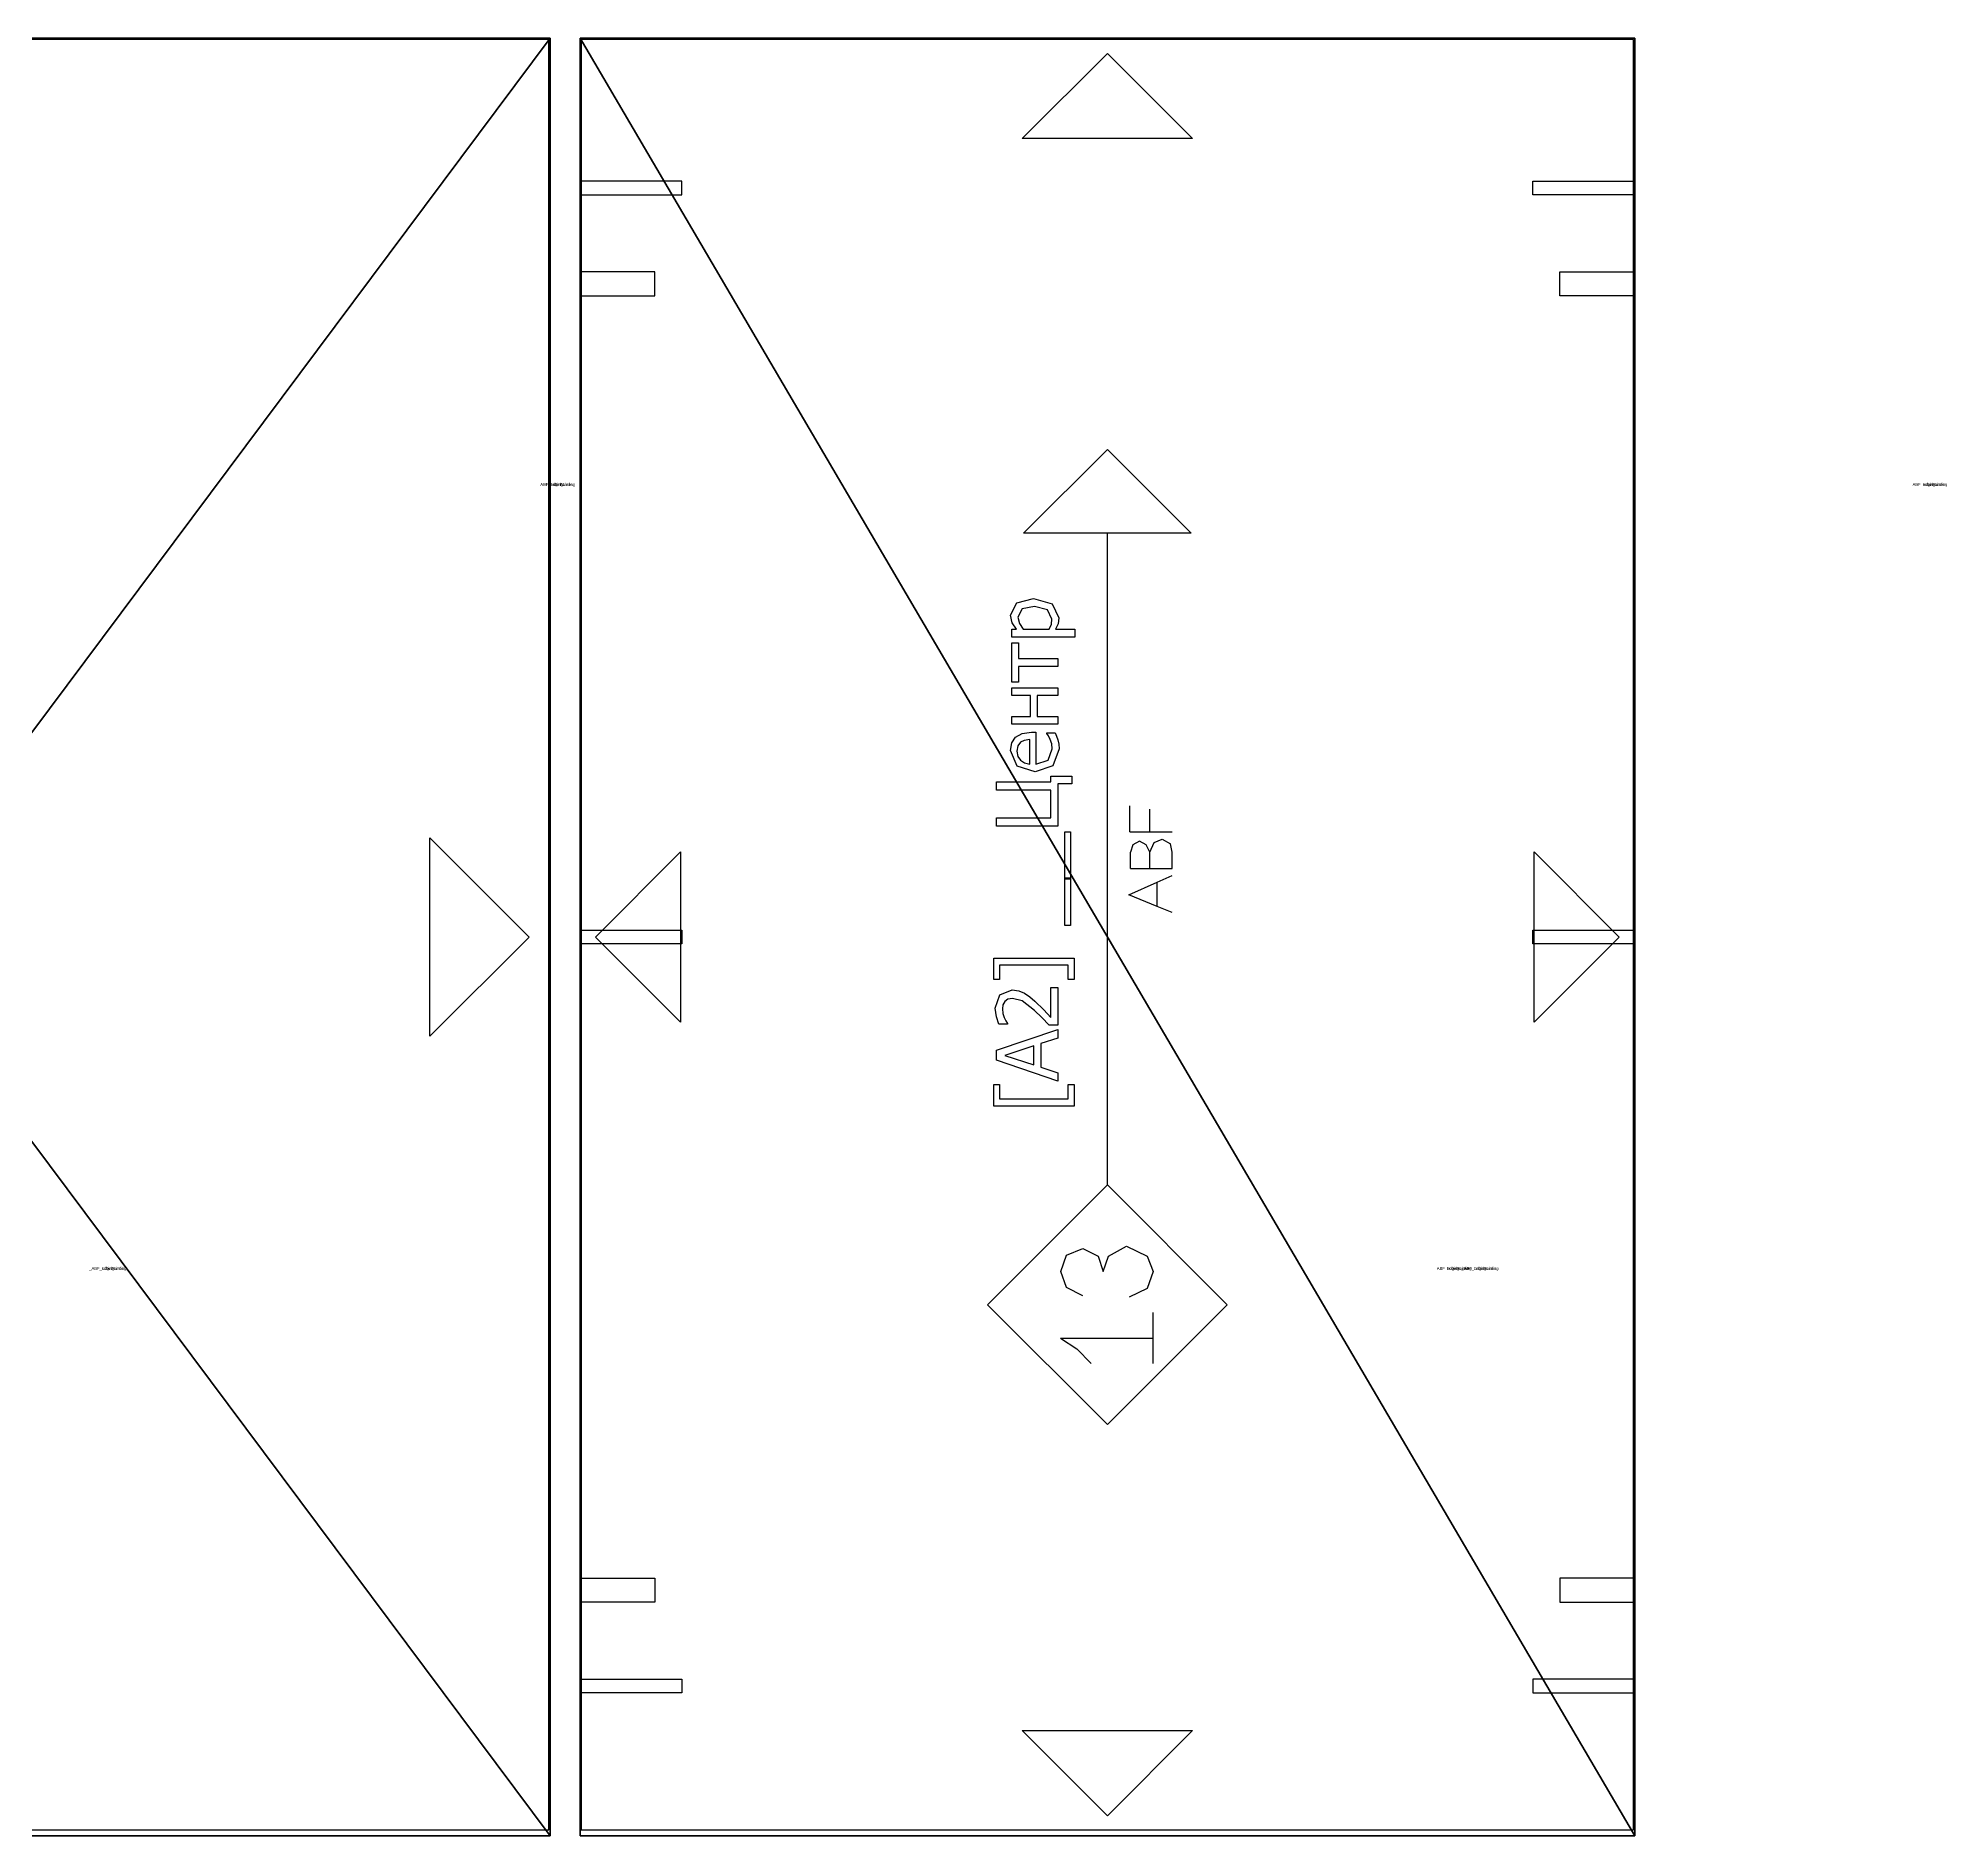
# Model space of a CAD drawing. Header units: millimetres. Extents: x -45532 to 18, y -11338 to 4436.
# Drawn here: x -13095 to -12458, y 0 to 600 of the extents above; entities that cross this region are included whole.
import ezdxf

# ---------------------------------------------------------------- set-up
doc = ezdxf.new("R2010")
doc.units = ezdxf.units.MM
doc.header["$LTSCALE"] = 25.4
doc.layers.get('0').update_dxf_attribs({"true_color": 0xffffff})
for name, color, linetype, true_color in [('ABF_cuttingLines', 134, 'Continuous', 0x009987), ('ABF_edgeBanding', 252, 'Continuous', 0x777799), ('ABF_Label', 190, 'Continuous', 0x9900ff), ('DSIDE-4.5', 190, 'Continuous', 0x9900ff), ('DSIDE-8', 22, 'Continuous', 0xcc4400), ('Dside4.5', 134, 'Continuous', 0x009987)]:
    doc.layers.add(name, color=color, linetype=linetype, true_color=true_color)

# ---------------------------------------------------------------- blocks, each defined once
blk = doc.blocks.new('Group356#1')
at = {"layer": 'DSIDE-4.5', "color": 0, "extrusion": (0, 1, -4.99939e-16)}
blk.add_circle((0, -9), 2.25, dxfattribs=at)
at = {"layer": 'DSIDE-8', "color": 0, "extrusion": (0, 1, -4.99939e-16)}
blk.add_circle((-32, -9), 4, dxfattribs=at)
blk = doc.blocks.new('Group357#1')
at = {"layer": 'DSIDE-4.5', "color": 0}
blk.add_polyline3d([(2.25, 0, 0), (2.25, 34, 0), (-2.25, 34, 0), (-2.25, 0, 0), (2.25, 0, 0)], close=True, dxfattribs=at)
at = {"layer": 'DSIDE-8', "color": 0}
blk.add_polyline3d([(36, 0, 0), (36, 25, 0), (28, 25, 0), (28, 0, 0), (36, 0, 0)], close=True, dxfattribs=at)
blk = doc.blocks.new('Group360#1')
at = {"layer": 'DSIDE-4.5', "color": 0, "extrusion": (0, 1, -4.99939e-16)}
blk.add_circle((0, -9), 2.25, dxfattribs=at)
at = {"layer": 'DSIDE-8', "color": 0, "extrusion": (0, 1, -4.99939e-16)}
blk.add_circle((32, -9), 4, dxfattribs=at)
blk = doc.blocks.new('Group361#1')
at = {"layer": 'DSIDE-4.5', "color": 0}
blk.add_polyline3d([(-2.25, 0, 0), (-2.25, 34, 0), (2.25, 34, 0), (2.25, 0, 0), (-2.25, 0, 0)], close=True, dxfattribs=at)
at = {"layer": 'DSIDE-8', "color": 0}
blk.add_polyline3d([(-36, 0, 0), (-36, 25, 0), (-28, 25, 0), (-28, 0, 0), (-36, 0, 0)], close=True, dxfattribs=at)
blk = doc.blocks.new('Group364#1')
at = {"layer": 'DSIDE-4.5', "color": 0, "extrusion": (0, -1, 4.99939e-16)}
blk.add_circle((0, -9), 2.25, dxfattribs=at)
at = {"layer": 'DSIDE-8', "color": 0, "extrusion": (0, -1, 4.99939e-16)}
blk.add_circle((32, -9), 4, dxfattribs=at)
blk = doc.blocks.new('Group365#1')
at = {"layer": 'DSIDE-4.5', "color": 0}
blk.add_polyline3d([(2.25, 0, 0), (2.25, -34, 0), (-2.25, -34, 0), (-2.25, 0, 0), (2.25, 0, 0)], close=True, dxfattribs=at)
at = {"layer": 'DSIDE-8', "color": 0}
blk.add_polyline3d([(36, 0, 0), (36, -25, 0), (28, -25, 0), (28, 0, 0), (36, 0, 0)], close=True, dxfattribs=at)
blk = doc.blocks.new('Group368#1')
at = {"layer": 'DSIDE-4.5', "color": 0, "extrusion": (0, -1, 4.99939e-16)}
blk.add_circle((0, -9), 2.25, dxfattribs=at)
at = {"layer": 'DSIDE-8', "color": 0, "extrusion": (0, -1, 4.99939e-16)}
blk.add_circle((-32, -9), 4, dxfattribs=at)
blk = doc.blocks.new('Group369#1')
at = {"layer": 'DSIDE-4.5', "color": 0}
blk.add_polyline3d([(-2.25, 0, 0), (-2.25, -34, 0), (2.25, -34, 0), (2.25, 0, 0), (-2.25, 0, 0)], close=True, dxfattribs=at)
at = {"layer": 'DSIDE-8', "color": 0}
blk.add_polyline3d([(-36, 0, 0), (-36, -25, 0), (-28, -25, 0), (-28, 0, 0), (-36, 0, 0)], close=True, dxfattribs=at)
blk = doc.blocks.new('Group367#2')
at = {"layer": 'Dside4.5', "color": 0, "extrusion": (0, -1, 0)}
blk.add_circle((0, -9), 2.25, dxfattribs=at)
blk = doc.blocks.new('Group368#2')
at = {"layer": 'Dside4.5', "color": 0}
blk.add_polyline3d([(-2.25, 0, 0), (-2.25, 34, 0), (2.25, 34, 0), (2.25, 0, 0), (-2.25, 0, 0)], close=True, dxfattribs=at)
blk = doc.blocks.new('Group370#1')
at = {"layer": 'Dside4.5', "color": 0, "extrusion": (0, 1, 0)}
blk.add_circle((0, -9), 2.25, dxfattribs=at)
blk = doc.blocks.new('Group371#1')
at = {"layer": 'Dside4.5', "color": 0}
blk.add_polyline3d([(2.25, 0, 0), (2.25, -34, 0), (-2.25, -34, 0), (-2.25, 0, 0), (2.25, 0, 0)], close=True, dxfattribs=at)
blk = doc.blocks.new('Group1127#1')
at = {"layer": 'ABF_Label', "color": 0}
for p, q in [((-35.84, 7.03), (-35.84, 24.09)), ((-35.84, 24.09), (-31.29, 24.09)), ((-31.29, 22.84), (-34.31, 22.84)), ((-34.31, 22.84), (-34.31, 8.29)), ((-31.29, 24.09), (-31.29, 22.84)), ((-30.52, 10.47), (-26.12, 23.51)), ((-25.1, 21.74), (-27.1, 15.59)), ((-26.12, 23.51), (-23.99, 23.51)), ((-23.08, 15.59), (-25.1, 21.74)), ((-23.99, 23.51), (-19.59, 10.47)), ((-18.45, 22.99), (-16.94, 23.52)), ((-18.45, 21.13), (-18.45, 22.99)), ((-18.35, 21.13), (-18.45, 21.13)), ((-17.8, 21.49), (-18.35, 21.13)), ((-17.09, 21.85), (-17.8, 21.49)), ((-16.18, 22.15), (-17.09, 21.85)), ((-16.94, 23.52), (-15.1, 23.78)), ((-15.24, 22.26), (-16.18, 22.15)), ((-14.35, 22.13), (-15.24, 22.26)), ((-15.1, 23.78), (-12.25, 22.81)), ((-13.64, 21.74), (-14.35, 22.13)), ((-13.17, 21.06), (-13.64, 21.74)), ((-13, 20.1), (-13.17, 21.06)), ((-12.25, 22.81), (-11.22, 20.19)), ((-9.03, 22.84), (-9.03, 24.09)), ((-9.03, 24.09), (-4.47, 24.09)), ((-6, 22.84), (-9.03, 22.84)), ((-6, 8.29), (-6, 22.84)), ((-4.47, 24.09), (-4.47, 7.03)), ((23.49, 10.47), (23.49, 23.51)), ((23.49, 23.51), (25.23, 23.51)), ((25.23, 23.51), (25.23, 11.99)), ((31.14, 11.99), (31.14, 23.51)), ((31.14, 23.51), (32.88, 23.51)), ((32.88, 23.51), (32.88, 11.99)), ((36.23, 19.11), (39.51, 20.52)), ((39.51, 20.52), (41.12, 20.26)), ((41.12, 20.26), (42.34, 19.44)), ((45.09, 10.47), (45.09, 20.25)), ((45.09, 20.25), (46.74, 20.25)), ((46.74, 20.25), (46.74, 16.29)), ((51.17, 16.29), (51.17, 20.25)), ((51.17, 20.25), (52.82, 20.25)), ((52.82, 20.25), (52.82, 10.47)), ((54.04, 18.8), (54.04, 20.25)), ((54.04, 20.25), (62.34, 20.25)), ((62.34, 20.25), (62.34, 18.8)), ((63.57, 6.86), (63.57, 20.25)), ((63.57, 20.25), (65.21, 20.25)), ((65.21, 20.25), (65.21, 19.23)), ((66.57, 20.15), (68.21, 20.52)), ((68.21, 20.52), (70.83, 19.19)), ((-15.58, 15.44), (-13.55, 18.06)), ((-12.67, 16.45), (-13.63, 15.35)), ((-13.55, 18.06), (-13, 20.1)), ((-11.89, 17.58), (-12.67, 16.45)), ((-11.39, 18.78), (-11.89, 17.58)), ((-11.22, 20.19), (-11.39, 18.78)), ((34.98, 15.3), (36.23, 19.11)), ((36.9, 17.54), (36.65, 16.45)), ((36.65, 16.45), (41.83, 16.45)), ((37.46, 18.39), (36.9, 17.54)), ((38.29, 18.97), (37.46, 18.39)), ((39.41, 19.16), (38.29, 18.97)), ((40.53, 18.97), (39.41, 19.16)), ((41.27, 18.41), (40.53, 18.97)), ((41.67, 17.6), (41.27, 18.41)), ((41.83, 16.45), (41.67, 17.6)), ((42.34, 19.44), (43.15, 18.06)), ((43.15, 18.06), (43.43, 16.08)), ((46.74, 16.29), (51.17, 16.29)), ((57.36, 18.8), (54.04, 18.8)), ((57.36, 10.47), (57.36, 18.8)), ((62.34, 18.8), (59.01, 18.8)), ((59.01, 18.8), (59.01, 10.47)), ((65.21, 19.23), (66.57, 20.15)), ((66.45, 18.64), (65.21, 17.84)), ((65.21, 17.84), (65.21, 12.3)), ((67.8, 18.95), (66.45, 18.64)), ((69.54, 18.03), (67.8, 18.95)), ((70.07, 15.43), (69.54, 18.03)), ((70.83, 19.19), (71.77, 15.62)), ((-27.59, 14.11), (-28.77, 10.47)), ((-22.6, 14.11), (-27.59, 14.11)), ((-27.1, 15.59), (-23.08, 15.59)), ((-21.42, 10.47), (-22.6, 14.11)), ((-18.72, 12.3), (-17.08, 13.87)), ((-18.72, 10.47), (-18.72, 12.3)), ((-17.08, 13.87), (-15.58, 15.44)), ((-15.47, 13.49), (-17.08, 11.96)), ((-13.63, 15.35), (-15.47, 13.49)), ((36.27, 11.56), (34.98, 15.3)), ((43.43, 15.19), (36.65, 15.19)), ((36.65, 15.19), (37.51, 12.58)), ((37.51, 12.58), (39.88, 11.68)), ((41.89, 12.11), (42.64, 12.5)), ((42.64, 12.5), (43.15, 12.86)), ((43.15, 12.86), (43.25, 12.86)), ((43.25, 12.86), (43.25, 11.06)), ((43.43, 16.08), (43.43, 15.19)), ((51.17, 14.87), (46.74, 14.87)), ((46.74, 14.87), (46.74, 10.47)), ((51.17, 10.47), (51.17, 14.87)), ((65.21, 12.3), (66.32, 11.87)), ((67.38, 11.75), (69.36, 12.69)), ((69.36, 12.69), (70.07, 15.43)), ((71.77, 15.62), (70.6, 11.72)), ((-84.99, 9.9), (-87.28, 6.46)), ((-84.99, 9.9), (-84.99, -9.73)), ((-76.08, 5.19), (-74.27, 8.65)), ((-74.27, 8.65), (-70.89, 9.83)), ((-70.89, 9.83), (-67.45, 8.65)), ((-67.45, 8.65), (-66.04, 5.19)), ((-34.31, 8.29), (-31.29, 8.29)), ((-31.29, 8.29), (-31.29, 7.03)), ((-28.77, 10.47), (-30.52, 10.47)), ((-19.59, 10.47), (-21.42, 10.47)), ((-10.67, 10.47), (-18.72, 10.47)), ((-17.08, 11.96), (-10.67, 11.96)), ((-10.67, 11.96), (-10.67, 10.47)), ((-9.03, 7.03), (-9.03, 8.29)), ((-9.03, 8.29), (-6, 8.29)), ((2.45, 7.84), (2.45, 8.98)), ((2.45, 8.98), (12.24, 8.98)), ((12.24, 8.98), (12.52, 8.98)), ((12.24, 7.84), (12.24, 8.98)), ((12.24, 8.98), (22.31, 8.98)), ((12.52, 8.98), (12.52, 7.84)), ((22.31, 8.98), (22.31, 7.84)), ((32.46, 10.47), (23.49, 10.47)), ((25.23, 11.99), (31.14, 11.99)), ((32.46, 7.51), (32.46, 10.47)), ((32.88, 11.99), (34.11, 11.99)), ((34.11, 11.99), (34.11, 7.51)), ((39.9, 10.24), (36.27, 11.56)), ((39.88, 11.68), (40.95, 11.8)), ((40.89, 10.31), (39.9, 10.24)), ((41.76, 10.51), (40.89, 10.31)), ((40.95, 11.8), (41.89, 12.11)), ((42.53, 10.78), (41.76, 10.51)), ((43.25, 11.06), (42.53, 10.78)), ((46.74, 10.47), (45.09, 10.47)), ((52.82, 10.47), (51.17, 10.47)), ((59.01, 10.47), (57.36, 10.47)), ((66.36, 10.44), (65.21, 10.96)), ((65.21, 10.96), (65.21, 6.86)), ((66.32, 11.87), (67.38, 11.75)), ((67.65, 10.27), (66.36, 10.44)), ((70.6, 11.72), (67.65, 10.27)), ((-87.28, 6.46), (-90.38, 3.44)), ((-66.04, 5.19), (-67.62, 1.95)), ((-31.29, 7.03), (-35.84, 7.03)), ((-4.47, 7.03), (-9.03, 7.03)), ((12.24, 7.84), (2.45, 7.84)), ((12.52, 7.84), (12.24, 7.84)), ((22.31, 7.84), (12.24, 7.84)), ((34.11, 7.51), (32.46, 7.51)), ((65.21, 6.86), (63.57, 6.86)), ((-67.62, 1.95), (-70.89, 0.89)), ((-70.89, 0.89), (-67.62, -0.25)), ((-52.54, 0), (85.56, 0)), ((-67.62, -0.25), (-65.49, -4.03)), ((-65.49, -4.03), (-67.62, -8.44)), ((-74.53, -8.44), (-76.35, -4.63)), ((6.49, -10.57), (8.95, -4.58)), ((8.95, -4.58), (11.61, -10.57)), ((14.53, -4.88), (17.96, -4.88)), ((14.53, -4.88), (14.53, -8.98)), ((19.51, -5.38), (17.96, -4.88)), ((20.29, -6.84), (19.51, -5.38)), ((19.55, -8.25), (20.29, -6.84)), ((22.27, -4.79), (22.27, -8.97)), ((22.27, -4.79), (27.81, -4.79)), ((-90.38, -9.73), (-84.99, -9.73)), ((-84.99, -9.73), (-79.59, -9.73)), ((-70.89, -9.73), (-74.53, -8.44)), ((-67.62, -8.44), (-70.89, -9.73)), ((5.21, -13.72), (6.49, -10.57)), ((6.49, -10.57), (11.61, -10.57)), ((11.61, -10.57), (13.01, -13.72)), ((14.53, -8.98), (14.53, -13.72)), ((14.53, -8.98), (17.96, -8.98)), ((17.96, -8.98), (19.55, -8.25)), ((17.96, -8.98), (20.04, -9.9)), ((20.74, -11.59), (19.76, -13.36)), ((20.04, -9.9), (20.74, -11.59)), ((22.27, -8.97), (27.09, -8.97)), ((22.27, -8.97), (22.27, -13.72)), ((14.53, -13.72), (17.96, -13.72)), ((17.96, -13.72), (19.76, -13.36))]:
    blk.add_line(p, q, dxfattribs=at)
for points in [[(-52.54, 0, 0), (-77.94, -25.4, 0), (-103.34, 0, 0), (-77.94, 25.4, 0), (-52.54, 0, 0)], [(85.56, 17.78, 0), (103.34, 0, 0), (85.56, -17.78, 0), (85.56, 17.78, 0)]]:
    blk.add_polyline3d(points, close=True, dxfattribs=at)
blk = doc.blocks.new('Group1732#1')
at = {"layer": 'ABF_cuttingLines', "color": 0}
blk.add_polyline3d([(-18.4, 10878.86, 0), (-369.6, 10878.86, 0), (-369.6, 10281.26, 0), (-18.4, 10281.26, 0), (-18.4, 10878.86, 0)], close=True, dxfattribs=at)
blk = doc.blocks.new('Group1733#1')
at = {"layer": 'ABF_edgeBanding', "color": 0}
for points in [[(-194, 10874.13, 0), (-165.6, 10845.73, 0), (-222.4, 10845.73, 0), (-194, 10874.13, 0)], [(-364.87, 10579.26, 0), (-336.46, 10607.66, 0), (-336.46, 10550.86, 0), (-364.87, 10579.26, 0)], [(-23.13, 10579.26, 0), (-51.54, 10550.86, 0), (-51.54, 10607.66, 0), (-23.13, 10579.26, 0)], [(-194, 10285.99, 0), (-222.4, 10314.4, 0), (-165.6, 10314.4, 0), (-194, 10285.99, 0)]]:
    blk.add_polyline3d(points, close=True, dxfattribs=at)
blk = doc.blocks.new('_____#94')
at = {"color": 0}
for p, q in [((-370, 10879.26), (-370, 10279.26)), ((-18, 10879.26), (-370, 10879.26)), ((-18, 10879.26, 18), (-370, 10879.26, 18)), ((-370, 10879.26, 18), (-370, 10279.26, 18)), ((-18, 10879.26), (-370, 10879.26)), ((-370, 10879.26), (-370, 10879.26, 18)), ((-18, 10879.26, 18), (-370, 10879.26, 18)), ((-370, 10879.26), (-370, 10279.26)), ((-370, 10879.26, 18), (-370, 10279.26, 18)), ((-370, 10879.26), (-370, 10879.26, 18)), ((-18, 10279.26), (-18, 10879.26)), ((-18, 10279.26, 18), (-18, 10879.26, 18)), ((-18, 10279.26), (-18, 10879.26)), ((-18, 10879.26), (-18, 10879.26, 18)), ((-18, 10279.26, 18), (-18, 10879.26, 18)), ((-18, 10879.26), (-18, 10879.26, 18)), ((-370, 10279.26), (-18, 10279.26)), ((-370, 10279.26, 18), (-18, 10279.26, 18)), ((-370, 10279.26), (-370, 10279.26, 18)), ((-370, 10279.26), (-18, 10279.26)), ((-370, 10279.26, 18), (-18, 10279.26, 18)), ((-370, 10279.26), (-370, 10279.26, 18)), ((-18, 10279.26), (-18, 10279.26, 18)), ((-18, 10279.26), (-18, 10279.26, 18))]:
    blk.add_line(p, q, dxfattribs=at)
at = {"color": 0, "rotation": 90}
for name, p in [('Group368#1', (-370, 10829.26, 18)), ('Group369#1', (-370, 10829.26, 18)), ('Group361#1', (-18, 10829.26, 18)), ('Group360#1', (-18, 10829.26, 18)), ('Group370#1', (-370, 10579.26, 18)), ('Group371#1', (-370, 10579.26, 18)), ('Group368#2', (-18, 10579.26, 18)), ('Group367#2', (-18, 10579.26, 18)), ('Group364#1', (-370, 10329.26, 18)), ('Group365#1', (-370, 10329.26, 18)), ('Group357#1', (-18, 10329.26, 18)), ('Group356#1', (-18, 10329.26, 18))]:
    blk.add_blockref(name, p, dxfattribs=at)
at = {"layer": 'ABF_cuttingLines', "color": 0}
blk.add_blockref('Group1732#1', (0, 0, 18), dxfattribs=at)
at = {"layer": 'ABF_edgeBanding', "color": 0}
blk.add_blockref('Group1733#1', (0, 0, 18), dxfattribs=at)
at = {"layer": 'ABF_Label', "color": 0, "xscale": 1.574803149606299, "yscale": 1.574803149606299, "rotation": 90}
blk.add_blockref('Group1127#1', (-194, 10579.26, 18), dxfattribs=at)
at = {"color": 0}
mesh = blk.add_polyface(dxfattribs=at)
corners = [(-370, 10879.26), (-18, 10279.26), (-370, 10279.26), (-18, 10879.26)]
mesh.append_faces([[corners[k] for k in face] for face in [(0, 1, 2), (1, 0, 3)]], dxfattribs={"vtx0": -1, "color": 0})
at = {"color": 7, "true_color": 0xffffff}
mesh = blk.add_polyface(dxfattribs=at)
corners = [(-18, 10279.26, 18), (-370, 10879.26, 18), (-370, 10279.26, 18), (-18, 10879.26, 18)]
mesh.append_faces([[corners[k] for k in face] for face in [(0, 1, 2), (1, 0, 3)]], dxfattribs={"vtx0": -1, "color": 7})
at = {"color": 0}
mesh = blk.add_polyface(dxfattribs=at)
corners = [(-370, 10879.26, 18), (-18, 10879.26), (-370, 10879.26), (-18, 10879.26, 18)]
mesh.append_faces([[corners[k] for k in face] for face in [(0, 1, 2), (1, 0, 3)]], dxfattribs={"vtx0": -1, "color": 0})
mesh = blk.add_polyface(dxfattribs=at)
corners = [(-370, 10879.26, 18), (-370, 10279.26), (-370, 10279.26, 18), (-370, 10879.26)]
mesh.append_faces([[corners[k] for k in face] for face in [(0, 1, 2), (1, 0, 3)]], dxfattribs={"vtx0": -1, "color": 0})
mesh = blk.add_polyface(dxfattribs=at)
corners = [(-18, 10879.26), (-18, 10279.26, 18), (-18, 10279.26), (-18, 10879.26, 18)]
mesh.append_faces([[corners[k] for k in face] for face in [(0, 1, 2), (1, 0, 3)]], dxfattribs={"vtx0": -1, "color": 0})
mesh = blk.add_polyface(dxfattribs=at)
corners = [(-18, 10279.26, 18), (-370, 10279.26), (-18, 10279.26), (-370, 10279.26, 18)]
mesh.append_faces([[corners[k] for k in face] for face in [(0, 1, 2), (1, 0, 3)]], dxfattribs={"vtx0": -1, "color": 0})
blk = doc.blocks.new('Group1734#1')
at = {"layer": 'ABF_cuttingLines', "color": 0}
blk.add_polyline3d([(-3501.58, 410.72, 0), (-3948.78, 410.72, 0), (-3948.78, -186.88, 0), (-3501.58, -186.88, 0), (-3501.58, 410.72, 0)], close=True, dxfattribs=at)
blk = doc.blocks.new('Group1735#1')
at = {"layer": 'ABF_edgeBanding', "color": 0}
blk.add_polyline3d([(-3508.19, 111.12, 0), (-3541.28, 78.03, 0), (-3541.28, 144.21, 0), (-3508.19, 111.12, 0)], close=True, dxfattribs=at)
blk = doc.blocks.new('______#75')
at = {"color": 0}
for p, q in [((-3501.18, 411.12), (-3949.18, 411.12)), ((-3501.18, 411.12, 18), (-3949.18, 411.12, 18)), ((-3501.18, 411.12), (-3949.18, 411.12)), ((-3501.18, 411.12, 18), (-3949.18, 411.12, 18)), ((-3501.18, 411.12), (-3501.18, 411.12, 18)), ((-3501.18, -188.88, 18), (-3501.18, 411.12, 18)), ((-3501.18, -188.88), (-3501.18, 411.12)), ((-3501.18, -188.88), (-3501.18, 411.12)), ((-3501.18, -188.88, 18), (-3501.18, 411.12, 18)), ((-3501.18, 411.12), (-3501.18, 411.12, 18)), ((-3949.18, -188.88, 18), (-3501.18, -188.88, 18)), ((-3949.18, -188.88), (-3501.18, -188.88)), ((-3949.18, -188.88), (-3501.18, -188.88)), ((-3949.18, -188.88, 18), (-3501.18, -188.88, 18)), ((-3501.18, -188.88), (-3501.18, -188.88, 18)), ((-3501.18, -188.88), (-3501.18, -188.88, 18))]:
    blk.add_line(p, q, dxfattribs=at)
at = {"layer": 'ABF_cuttingLines', "color": 0}
blk.add_blockref('Group1734#1', (0, 0, 18), dxfattribs=at)
at = {"layer": 'ABF_edgeBanding', "color": 0}
blk.add_blockref('Group1735#1', (0, 0, 18), dxfattribs=at)
at = {"color": 0}
mesh = blk.add_polyface(dxfattribs=at)
corners = [(-3501.18, 411.12), (-3949.18, -188.88), (-3949.18, 411.12), (-3501.18, -188.88)]
mesh.append_faces([[corners[k] for k in face] for face in [(0, 1, 2), (1, 0, 3)]], dxfattribs={"vtx0": -1, "color": 0})
at = {"color": 7, "true_color": 0xffffff}
mesh = blk.add_polyface(dxfattribs=at)
corners = [(-3501.18, -188.88, 18), (-3949.18, 411.12, 18), (-3949.18, -188.88, 18), (-3501.18, 411.12, 18)]
mesh.append_faces([[corners[k] for k in face] for face in [(0, 1, 2), (1, 0, 3)]], dxfattribs={"vtx0": -1, "color": 7})
at = {"color": 0}
mesh = blk.add_polyface(dxfattribs=at)
corners = [(-3949.18, 411.12, 18), (-3501.18, 411.12), (-3949.18, 411.12), (-3501.18, 411.12, 18)]
mesh.append_faces([[corners[k] for k in face] for face in [(0, 1, 2), (1, 0, 3)]], dxfattribs={"vtx0": -1, "color": 0})
mesh = blk.add_polyface(dxfattribs=at)
corners = [(-3501.18, 411.12), (-3501.18, -188.88, 18), (-3501.18, -188.88), (-3501.18, 411.12, 18)]
mesh.append_faces([[corners[k] for k in face] for face in [(0, 1, 2), (1, 0, 3)]], dxfattribs={"vtx0": -1, "color": 0})
mesh = blk.add_polyface(dxfattribs=at)
corners = [(-3501.18, -188.88, 18), (-3949.18, -188.88), (-3501.18, -188.88), (-3949.18, -188.88, 18)]
mesh.append_faces([[corners[k] for k in face] for face in [(0, 1, 2), (1, 0, 3)]], dxfattribs={"vtx0": -1, "color": 0})
blk = doc.blocks.new('Group1218#1')
at = {"layer": 'ABF_Label', "color": 0}
for p, q in [((-11.73, 9.21), (-11.73, 22.25)), ((-11.73, 22.25), (-2.26, 22.25)), ((-4, 20.71), (-10, 20.71)), ((-10, 20.71), (-10, 9.21)), ((-4, 9.21), (-4, 20.71)), ((-2.26, 22.25), (-2.26, 9.21)), ((-0.44, 14.09), (0.76, 17.9)), ((0.76, 17.9), (3.94, 19.26)), ((1.95, 16.92), (1.26, 14.09)), ((3.94, 17.84), (1.95, 16.92)), ((3.94, 19.26), (7.11, 17.91)), ((5.91, 16.92), (3.94, 17.84)), ((6.6, 14.09), (5.91, 16.92)), ((7.11, 17.91), (8.3, 14.09)), ((11, 15.42), (11.06, 17.11)), ((11.06, 17.11), (11.12, 18.99)), ((11.12, 18.99), (17.57, 18.99)), ((12.5, 16.21), (12.45, 14.99)), ((12.56, 17.6), (12.5, 16.21)), ((15.92, 17.6), (12.56, 17.6)), ((15.92, 9.21), (15.92, 17.6)), ((17.57, 18.99), (17.57, 9.21)), ((19.95, 9.21), (19.95, 18.99)), ((19.95, 18.99), (21.58, 18.99)), ((26.04, 16.5), (21.44, 9.21)), ((21.58, 18.99), (21.58, 11.81)), ((21.58, 11.81), (26.13, 18.99)), ((26.04, 9.21), (26.04, 16.5)), ((26.13, 18.99), (27.67, 18.99)), ((27.67, 18.99), (27.67, 9.21)), ((30.06, 9.21), (30.06, 18.99)), ((30.06, 18.99), (31.7, 18.99)), ((31.7, 18.99), (31.7, 10.62)), ((36.07, 10.62), (36.07, 18.99)), ((36.07, 18.99), (37.72, 18.99)), ((37.72, 18.99), (37.72, 10.62)), ((40.1, 16.2), (40.42, 17.48)), ((40.67, 14.3), (40.1, 16.2)), ((40.42, 17.48), (41.28, 18.4)), ((41.28, 18.4), (42.39, 18.84)), ((41.95, 16.86), (41.79, 16.15)), ((42.43, 17.38), (41.95, 16.86)), ((42.39, 18.84), (43.88, 18.99)), ((43.07, 17.61), (42.43, 17.38)), ((43.96, 17.67), (43.07, 17.61)), ((43.88, 18.99), (47.4, 18.99)), ((45.75, 17.67), (43.96, 17.67)), ((45.75, 14.38), (45.75, 17.67)), ((47.4, 18.99), (47.4, 9.21)), ((0.73, 10.32), (-0.44, 14.09)), ((1.26, 14.09), (1.95, 11.3)), ((5.9, 11.29), (6.6, 14.09)), ((8.3, 14.09), (7.11, 10.28)), ((10.07, 10.91), (10.71, 12.42)), ((10.71, 12.42), (11, 15.42)), ((12.27, 12.69), (11.95, 11.2)), ((12.45, 14.99), (12.27, 12.69)), ((39.3, 9.21), (42.45, 13.23)), ((42.45, 13.23), (40.67, 14.3)), ((44.12, 13.09), (41.22, 9.21)), ((41.79, 16.15), (41.9, 15.37)), ((41.9, 15.37), (42.3, 14.81)), ((42.3, 14.81), (43.05, 14.46)), ((43.05, 14.46), (44.02, 14.38)), ((44.02, 14.38), (45.75, 14.38)), ((45.75, 13.09), (44.12, 13.09)), ((45.75, 9.21), (45.75, 13.09)), ((-64.43, 9.09), (-65.91, 0.88)), ((-56.62, 9.09), (-64.43, 9.09)), ((-52.95, -3.72), (-44.15, 9.09)), ((-44.15, 9.09), (-44.15, -3.72)), ((-10, 9.21), (-11.73, 9.21)), ((-2.26, 9.21), (-4, 9.21)), ((3.94, 8.93), (0.73, 10.32)), ((1.95, 11.3), (3.94, 10.35)), ((3.94, 10.35), (5.9, 11.29)), ((7.11, 10.28), (3.94, 8.93)), ((8.93, 9.21), (8.93, 10.64)), ((8.93, 10.64), (9.02, 10.64)), ((9.24, 9.2), (8.93, 9.21)), ((9.02, 10.64), (9.14, 10.63)), ((9.14, 10.63), (9.3, 10.62)), ((9.6, 9.19), (9.24, 9.2)), ((9.3, 10.62), (9.71, 10.69)), ((10.37, 9.32), (9.6, 9.19)), ((9.71, 10.69), (10.07, 10.91)), ((11.01, 9.71), (10.37, 9.32)), ((11.53, 10.3), (11.01, 9.71)), ((11.95, 11.2), (11.53, 10.3)), ((17.57, 9.21), (15.92, 9.21)), ((21.44, 9.21), (19.95, 9.21)), ((27.67, 9.21), (26.04, 9.21)), ((37.16, 9.21), (30.06, 9.21)), ((31.7, 10.62), (36.07, 10.62)), ((37.16, 6.86), (37.16, 9.21)), ((37.72, 10.62), (38.69, 10.62)), ((38.69, 10.62), (38.69, 6.86)), ((41.22, 9.21), (39.3, 9.21)), ((47.4, 9.21), (45.75, 9.21)), ((38.69, 6.86), (37.16, 6.86)), ((-65.91, 0.88), (-61.16, 2.61)), ((-61.16, 2.61), (-57.2, 0.88)), ((-57.2, 0.88), (-55.93, -2.91)), ((-28.29, 0), (61.31, 0)), ((-55.93, -2.91), (-57.2, -6.85)), ((-52.95, -3.72), (-44.15, -3.72)), ((-44.15, -3.72), (-41.25, -3.72)), ((-44.15, -3.72), (-44.15, -8.94)), ((-64.81, -7.68), (-66.14, -5.06)), ((-61.4, -8.94), (-64.81, -7.68)), ((-61.4, -8.94), (-57.2, -6.85)), ((6.49, -10.57), (8.95, -4.58)), ((8.95, -4.58), (11.61, -10.57)), ((14.53, -4.88), (17.96, -4.88)), ((14.53, -4.88), (14.53, -8.98)), ((19.51, -5.38), (17.96, -4.88)), ((20.29, -6.84), (19.51, -5.38)), ((19.55, -8.25), (20.29, -6.84)), ((22.27, -4.79), (22.27, -8.97)), ((22.27, -4.79), (27.81, -4.79)), ((5.21, -13.72), (6.49, -10.57)), ((6.49, -10.57), (11.61, -10.57)), ((11.61, -10.57), (13.01, -13.72)), ((14.53, -8.98), (14.53, -13.72)), ((14.53, -8.98), (17.96, -8.98)), ((17.96, -8.98), (19.55, -8.25)), ((17.96, -8.98), (20.04, -9.9)), ((20.74, -11.59), (19.76, -13.36)), ((20.04, -9.9), (20.74, -11.59)), ((22.27, -8.97), (27.09, -8.97)), ((22.27, -8.97), (22.27, -13.72)), ((14.53, -13.72), (17.96, -13.72)), ((17.96, -13.72), (19.76, -13.36))]:
    blk.add_line(p, q, dxfattribs=at)
for points in [[(-28.29, 0, 0), (-53.69, -25.4, 0), (-79.09, 0, 0), (-53.69, 25.4, 0), (-28.29, 0, 0)], [(61.31, 17.78, 0), (79.09, 0, 0), (61.31, -17.78, 0), (61.31, 17.78, 0)]]:
    blk.add_polyline3d(points, close=True, dxfattribs=at)
blk = doc.blocks.new('Group1736#1')
at = {"layer": 'ABF_cuttingLines', "color": 0}
blk.add_polyline3d([(-912.37, 149.06, 0), (-1359.57, 149.06, 0), (-1359.57, -448.54, 0), (-912.37, -448.54, 0), (-912.37, 149.06, 0)], close=True, dxfattribs=at)
blk = doc.blocks.new('Group1737#1')
at = {"layer": 'ABF_edgeBanding', "color": 0}
for points in [[(-1135.97, 142.45, 0), (-1102.88, 109.36, 0), (-1169.05, 109.36, 0), (-1135.97, 142.45, 0)], [(-1352.95, -150.54, 0), (-1319.86, -117.45, 0), (-1319.86, -183.62, 0), (-1352.95, -150.54, 0)], [(-918.98, -150.54, 0), (-952.07, -183.62, 0), (-952.07, -117.45, 0), (-918.98, -150.54, 0)], [(-1135.97, -441.92, 0), (-1169.05, -408.83, 0), (-1102.88, -408.83, 0), (-1135.97, -441.92, 0)]]:
    blk.add_polyline3d(points, close=True, dxfattribs=at)
blk = doc.blocks.new('______#76')
at = {"layer": 'ABF_cuttingLines', "color": 0}
ref = blk.add_blockref('Group1736#1', (0, 0, 18), dxfattribs=at)
ref.add_attrib('Skp_GroupInstanceName', '_ABF_cuttingLines', (0, 0), dxfattribs={"layer": '0', "height": 1})
at = {"layer": 'ABF_edgeBanding', "color": 0}
ref = blk.add_blockref('Group1737#1', (0, 0, 18), dxfattribs=at)
ref.add_attrib('Skp_GroupInstanceName', '_ABF_edgeBanding', (0, 0), dxfattribs={"layer": '0', "height": 1})
at = {"layer": 'ABF_Label', "color": 0}
ref = blk.add_blockref('Group1218#1', (-1135.97, -150.54, 18), dxfattribs=dict(at, xscale=1.574803149606299, yscale=1.574803149606299, rotation=90))
ref.add_attrib('Skp_GroupInstanceName', '_ABF_Label', (0, 0), dxfattribs={"layer": '0', "height": 1})
blk = doc.blocks.new('Group1219#1')
at = {"layer": 'ABF_Label', "color": 0}
for p, q in [((-11.73, 9.21), (-11.73, 22.25)), ((-11.73, 22.25), (-2.26, 22.25)), ((-4, 20.71), (-10, 20.71)), ((-10, 20.71), (-10, 9.21)), ((-4, 9.21), (-4, 20.71)), ((-2.26, 22.25), (-2.26, 9.21)), ((-0.44, 14.09), (0.76, 17.9)), ((0.76, 17.9), (3.94, 19.26)), ((1.95, 16.92), (1.26, 14.09)), ((3.94, 17.84), (1.95, 16.92)), ((3.94, 19.26), (7.11, 17.91)), ((5.91, 16.92), (3.94, 17.84)), ((6.6, 14.09), (5.91, 16.92)), ((7.11, 17.91), (8.3, 14.09)), ((11, 15.42), (11.06, 17.11)), ((11.06, 17.11), (11.12, 18.99)), ((11.12, 18.99), (17.57, 18.99)), ((12.5, 16.21), (12.45, 14.99)), ((12.56, 17.6), (12.5, 16.21)), ((15.92, 17.6), (12.56, 17.6)), ((15.92, 9.21), (15.92, 17.6)), ((17.57, 18.99), (17.57, 9.21)), ((19.95, 9.21), (19.95, 18.99)), ((19.95, 18.99), (21.58, 18.99)), ((26.04, 16.5), (21.44, 9.21)), ((21.58, 18.99), (21.58, 11.81)), ((21.58, 11.81), (26.13, 18.99)), ((26.04, 9.21), (26.04, 16.5)), ((26.13, 18.99), (27.67, 18.99)), ((27.67, 18.99), (27.67, 9.21)), ((30.06, 9.21), (30.06, 18.99)), ((30.06, 18.99), (31.7, 18.99)), ((31.7, 18.99), (31.7, 10.62)), ((36.07, 10.62), (36.07, 18.99)), ((36.07, 18.99), (37.72, 18.99)), ((37.72, 18.99), (37.72, 10.62)), ((40.1, 16.2), (40.42, 17.48)), ((40.67, 14.3), (40.1, 16.2)), ((40.42, 17.48), (41.28, 18.4)), ((41.28, 18.4), (42.39, 18.84)), ((41.95, 16.86), (41.79, 16.15)), ((42.43, 17.38), (41.95, 16.86)), ((42.39, 18.84), (43.88, 18.99)), ((43.07, 17.61), (42.43, 17.38)), ((43.96, 17.67), (43.07, 17.61)), ((43.88, 18.99), (47.4, 18.99)), ((45.75, 17.67), (43.96, 17.67)), ((45.75, 14.38), (45.75, 17.67)), ((47.4, 18.99), (47.4, 9.21)), ((0.73, 10.32), (-0.44, 14.09)), ((1.26, 14.09), (1.95, 11.3)), ((5.9, 11.29), (6.6, 14.09)), ((8.3, 14.09), (7.11, 10.28)), ((10.07, 10.91), (10.71, 12.42)), ((10.71, 12.42), (11, 15.42)), ((12.27, 12.69), (11.95, 11.2)), ((12.45, 14.99), (12.27, 12.69)), ((39.3, 9.21), (42.45, 13.23)), ((42.45, 13.23), (40.67, 14.3)), ((44.12, 13.09), (41.22, 9.21)), ((41.79, 16.15), (41.9, 15.37)), ((41.9, 15.37), (42.3, 14.81)), ((42.3, 14.81), (43.05, 14.46)), ((43.05, 14.46), (44.02, 14.38)), ((44.02, 14.38), (45.75, 14.38)), ((45.75, 13.09), (44.12, 13.09)), ((45.75, 9.21), (45.75, 13.09)), ((-64.33, 9.66), (-65.89, 0.94)), ((-56.02, 9.66), (-64.33, 9.66)), ((-50.3, 9.66), (-51.86, 0.94)), ((-41.99, 9.66), (-50.3, 9.66)), ((-10, 9.21), (-11.73, 9.21)), ((-2.26, 9.21), (-4, 9.21)), ((3.94, 8.93), (0.73, 10.32)), ((1.95, 11.3), (3.94, 10.35)), ((3.94, 10.35), (5.9, 11.29)), ((7.11, 10.28), (3.94, 8.93)), ((8.93, 9.21), (8.93, 10.64)), ((8.93, 10.64), (9.02, 10.64)), ((9.24, 9.2), (8.93, 9.21)), ((9.02, 10.64), (9.14, 10.63)), ((9.14, 10.63), (9.3, 10.62)), ((9.6, 9.19), (9.24, 9.2)), ((9.3, 10.62), (9.71, 10.69)), ((10.37, 9.32), (9.6, 9.19)), ((9.71, 10.69), (10.07, 10.91)), ((11.01, 9.71), (10.37, 9.32)), ((11.53, 10.3), (11.01, 9.71)), ((11.95, 11.2), (11.53, 10.3)), ((17.57, 9.21), (15.92, 9.21)), ((21.44, 9.21), (19.95, 9.21)), ((27.67, 9.21), (26.04, 9.21)), ((37.16, 9.21), (30.06, 9.21)), ((31.7, 10.62), (36.07, 10.62)), ((37.16, 6.86), (37.16, 9.21)), ((37.72, 10.62), (38.69, 10.62)), ((38.69, 10.62), (38.69, 6.86)), ((41.22, 9.21), (39.3, 9.21)), ((47.4, 9.21), (45.75, 9.21)), ((38.69, 6.86), (37.16, 6.86)), ((-65.89, 0.94), (-60.85, 2.78)), ((-60.85, 2.78), (-56.63, 0.94)), ((-56.63, 0.94), (-55.28, -3.09)), ((-51.86, 0.94), (-46.82, 2.78)), ((-46.82, 2.78), (-42.6, 0.94)), ((-42.6, 0.94), (-41.25, -3.09)), ((-28.29, 0), (61.31, 0)), ((-55.28, -3.09), (-56.63, -7.28)), ((-41.25, -3.09), (-42.6, -7.28)), ((-64.73, -8.17), (-66.14, -5.38)), ((-61.09, -9.5), (-56.63, -7.28)), ((-50.7, -8.17), (-52.11, -5.38)), ((-47.06, -9.5), (-42.6, -7.28)), ((6.49, -10.57), (8.95, -4.58)), ((8.95, -4.58), (11.61, -10.57)), ((14.53, -4.88), (17.96, -4.88)), ((14.53, -4.88), (14.53, -8.98)), ((19.51, -5.38), (17.96, -4.88)), ((20.29, -6.84), (19.51, -5.38)), ((19.55, -8.25), (20.29, -6.84)), ((22.27, -4.79), (22.27, -8.97)), ((22.27, -4.79), (27.81, -4.79)), ((-61.09, -9.5), (-64.73, -8.17)), ((-47.06, -9.5), (-50.7, -8.17)), ((5.21, -13.72), (6.49, -10.57)), ((6.49, -10.57), (11.61, -10.57)), ((11.61, -10.57), (13.01, -13.72)), ((14.53, -8.98), (14.53, -13.72)), ((14.53, -8.98), (17.96, -8.98)), ((17.96, -8.98), (19.55, -8.25)), ((17.96, -8.98), (20.04, -9.9)), ((20.74, -11.59), (19.76, -13.36)), ((20.04, -9.9), (20.74, -11.59)), ((22.27, -8.97), (27.09, -8.97)), ((22.27, -8.97), (22.27, -13.72)), ((14.53, -13.72), (17.96, -13.72)), ((17.96, -13.72), (19.76, -13.36))]:
    blk.add_line(p, q, dxfattribs=at)
for points in [[(-28.29, 0, 0), (-53.69, -25.4, 0), (-79.09, 0, 0), (-53.69, 25.4, 0), (-28.29, 0, 0)], [(61.31, 17.78, 0), (79.09, 0, 0), (61.31, -17.78, 0), (61.31, 17.78, 0)]]:
    blk.add_polyline3d(points, close=True, dxfattribs=at)
blk = doc.blocks.new('Group1738#1')
at = {"layer": 'ABF_cuttingLines', "color": 0}
blk.add_polyline3d([(-912.37, 149.06, 0), (-1359.57, 149.06, 0), (-1359.57, -448.54, 0), (-912.37, -448.54, 0), (-912.37, 149.06, 0)], close=True, dxfattribs=at)
blk = doc.blocks.new('Group1739#1')
at = {"layer": 'ABF_edgeBanding', "color": 0}
for points in [[(-1135.97, 142.45, 0), (-1102.88, 109.36, 0), (-1169.05, 109.36, 0), (-1135.97, 142.45, 0)], [(-1352.95, -150.54, 0), (-1319.86, -117.45, 0), (-1319.86, -183.62, 0), (-1352.95, -150.54, 0)], [(-918.98, -150.54, 0), (-952.07, -183.62, 0), (-952.07, -117.45, 0), (-918.98, -150.54, 0)], [(-1135.97, -441.92, 0), (-1169.05, -408.83, 0), (-1102.88, -408.83, 0), (-1135.97, -441.92, 0)]]:
    blk.add_polyline3d(points, close=True, dxfattribs=at)
blk = doc.blocks.new('______#77')
at = {"layer": 'ABF_cuttingLines', "color": 0}
ref = blk.add_blockref('Group1738#1', (0, 0, 18), dxfattribs=at)
ref.add_attrib('Skp_GroupInstanceName', '_ABF_cuttingLines', (0, 0), dxfattribs={"layer": '0', "height": 1})
at = {"layer": 'ABF_edgeBanding', "color": 0}
ref = blk.add_blockref('Group1739#1', (0, 0, 18), dxfattribs=at)
ref.add_attrib('Skp_GroupInstanceName', '_ABF_edgeBanding', (0, 0), dxfattribs={"layer": '0', "height": 1})
at = {"layer": 'ABF_Label', "color": 0}
ref = blk.add_blockref('Group1219#1', (-1135.97, -150.54, 18), dxfattribs=dict(at, xscale=1.574803149606299, yscale=1.574803149606299, rotation=90))
ref.add_attrib('Skp_GroupInstanceName', '_ABF_Label', (0, 0), dxfattribs={"layer": '0', "height": 1})
blk = doc.blocks.new('Group1420#1')
blk = doc.blocks.new('Group1748#1')
blk = doc.blocks.new('Group1749#1')
blk = doc.blocks.new('______#82')
at = {"layer": 'ABF_cuttingLines', "color": 0}
ref = blk.add_blockref('Group1748#1', (0, 0, 18), dxfattribs=at)
ref.add_attrib('Skp_GroupInstanceName', '_ABF_cuttingLines', (0, 0), dxfattribs={"layer": '0', "height": 1})
at = {"layer": 'ABF_edgeBanding', "color": 0}
ref = blk.add_blockref('Group1749#1', (0, 0, 18), dxfattribs=at)
ref.add_attrib('Skp_GroupInstanceName', '_ABF_edgeBanding', (0, 0), dxfattribs={"layer": '0', "height": 1})
at = {"layer": 'ABF_Label', "color": 0}
ref = blk.add_blockref('Group1420#1', (-3725.18, 111.12, 18), dxfattribs=dict(at, xscale=1.574803149606299, yscale=1.574803149606299, rotation=90))
ref.add_attrib('Skp_GroupInstanceName', '_ABF_Label', (0, 0), dxfattribs={"layer": '0', "height": 1})
blk = doc.blocks.new('Group1399#1')
blk = doc.blocks.new('Group1750#1')
blk = doc.blocks.new('Group1751#1')
blk = doc.blocks.new('______#83')
at = {"layer": 'ABF_cuttingLines', "color": 0}
ref = blk.add_blockref('Group1750#1', (0, 0, 18), dxfattribs=at)
ref.add_attrib('Skp_GroupInstanceName', '_ABF_cuttingLines', (0, 0), dxfattribs={"layer": '0', "height": 1})
at = {"layer": 'ABF_edgeBanding', "color": 0}
ref = blk.add_blockref('Group1751#1', (0, 0, 18), dxfattribs=at)
ref.add_attrib('Skp_GroupInstanceName', '_ABF_edgeBanding', (0, 0), dxfattribs={"layer": '0', "height": 1})
at = {"layer": 'ABF_Label', "color": 0}
ref = blk.add_blockref('Group1399#1', (-4192.18, 111.11, 18), dxfattribs=dict(at, xscale=1.574803149606299, yscale=1.574803149606299, rotation=90))
ref.add_attrib('Skp_GroupInstanceName', '_ABF_Label', (0, 0), dxfattribs={"layer": '0', "height": 1})
blk = doc.blocks.new('Group1393#1')
blk = doc.blocks.new('Group1752#1')
blk = doc.blocks.new('Group1753#1')
blk = doc.blocks.new('______#84')
at = {"layer": 'ABF_cuttingLines', "color": 0}
ref = blk.add_blockref('Group1752#1', (0, 0, 18), dxfattribs=at)
ref.add_attrib('Skp_GroupInstanceName', '_ABF_cuttingLines', (0, 0), dxfattribs={"layer": '0', "height": 1})
at = {"layer": 'ABF_edgeBanding', "color": 0}
ref = blk.add_blockref('Group1753#1', (0, 0, 18), dxfattribs=at)
ref.add_attrib('Skp_GroupInstanceName', '_ABF_edgeBanding', (0, 0), dxfattribs={"layer": '0', "height": 1})
at = {"layer": 'ABF_Label', "color": 0}
ref = blk.add_blockref('Group1393#1', (-4192.18, 111.11, 18), dxfattribs=dict(at, xscale=1.574803149606299, yscale=1.574803149606299, rotation=90))
ref.add_attrib('Skp_GroupInstanceName', '_ABF_Label', (0, 0), dxfattribs={"layer": '0', "height": 1})
blk = doc.blocks.new('_48501___EGGER_W_1000_ST9___2800207018__THICKNESS_18')
at = {"color": 0}
for name, p in [('______#84', (-13077.82, 188.89)), ('______#83', (-12619.82, 188.89)), ('______#82', (-12628.82, 188.88)), ('______#77', (-12928.03, 450.54)), ('______#76', (-12470.03, 450.54)), ('______#75', (-9422.82, 188.88)), ('_____#94', (-12544, -10279.26))]:
    blk.add_blockref(name, p, dxfattribs=at)

msp = doc.modelspace()

# ---------------------------------------------------------------- block references
at = {"color": 0}
msp.add_blockref('_48501___EGGER_W_1000_ST9___2800207018__THICKNESS_18', (0, 0), dxfattribs=at)

doc.saveas('drawing.dxf')
